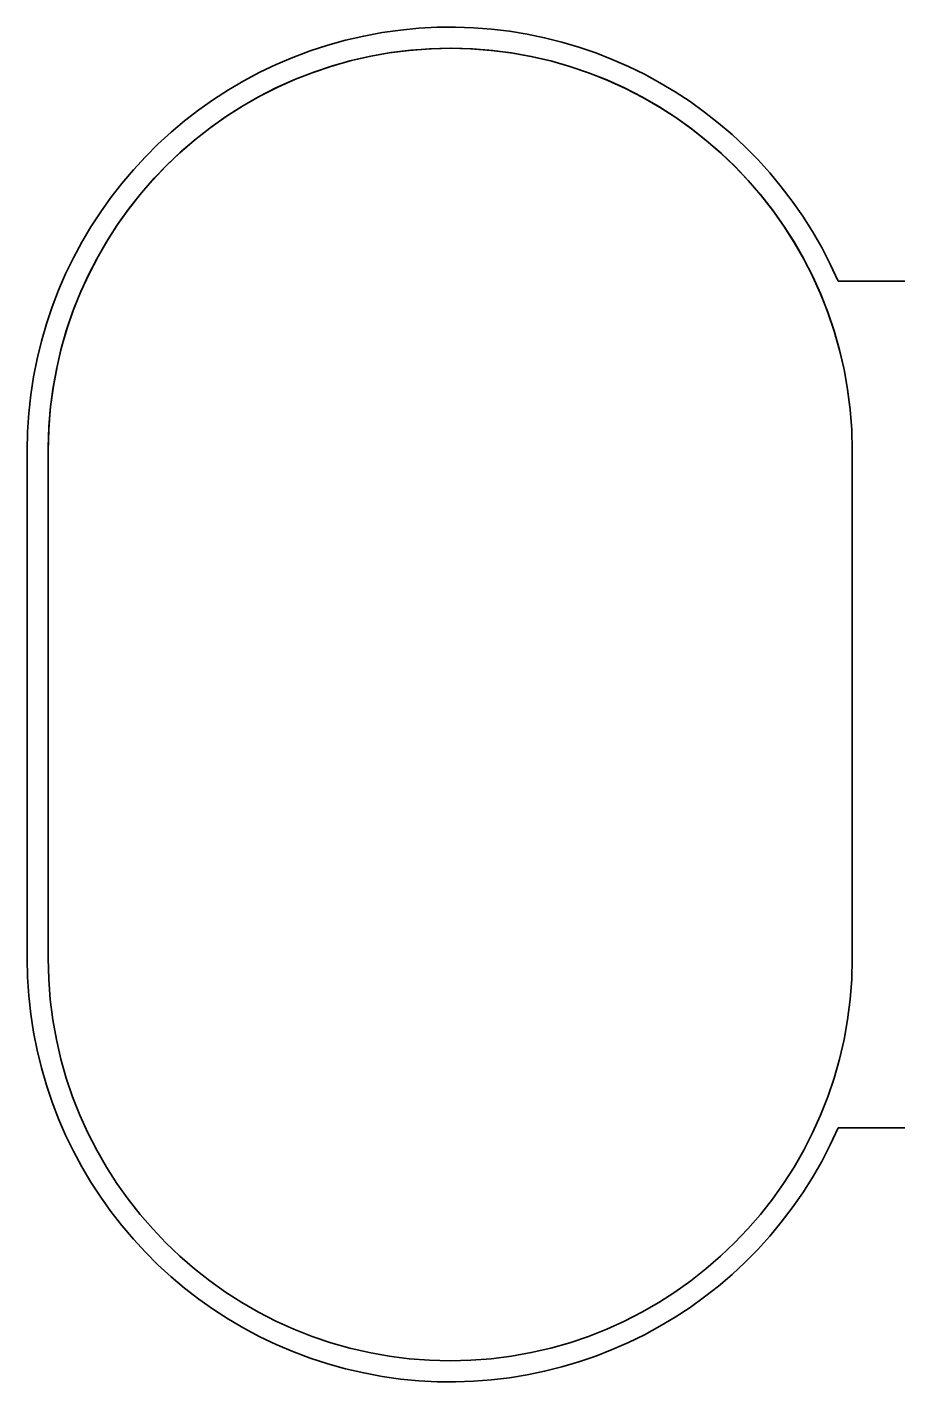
# Model space of a CAD drawing. Extents: x -1051 to 2563, y -231 to 775.
# Drawn here: x -611.35 to -590.77, y -30.32 to 1.68 of the extents above; entities that cross this region are included whole.
import ezdxf

# ---------------------------------------------------------------- set-up
doc = ezdxf.new("R2010")
doc.units = 0

msp = doc.modelspace()

# ---------------------------------------------------------------- linework, layer by layer
at = {"color": 7, "lineweight": 35}
for p, q in [((-592.182, -4.317), (-569.347, -4.317)), ((-569.347, -4.317), (-592.182, -4.317)), ((-569.347, -24.317), (-592.182, -24.317))]:
    msp.add_line(p, q, dxfattribs=at)
at = {"color": 7, "lineweight": 35, "ltscale": 0.3}
for p, q in [((-611.347, -20.317), (-611.347, -8.317)), ((-611.347, -8.317), (-611.347, -20.317)), ((-610.847, -20.317), (-610.847, -8.317)), ((-591.847, -20.317), (-591.847, -8.317))]:
    msp.add_line(p, q, dxfattribs=at)
at = {"color": 7, "lineweight": 35, "ltscale": 0.1425}
for p, q in [((-591.847, -8.317), (-591.847, -14.017)), ((-591.847, -14.617), (-591.847, -20.317))]:
    msp.add_line(p, q, dxfattribs=at)
at = {"color": 7, "lineweight": 35}
for centre, radius, start, end in [((-601.347, -8.317), 10, 23.5782, 180), ((-601.347, -8.317), 10, 23.5782, 180), ((-601.347, -8.317), 9.5, 0, 180), ((-601.347, -8.317), 9.5, 0, 179.5524), ((-601.347, -20.317), 10, 180, 336.4218), ((-601.347, -20.317), 9.5, 180, 360), ((-601.347, -20.317), 9.5, 180, 360)]:
    msp.add_arc(centre, radius, start, end, dxfattribs=at)

doc.saveas('drawing.dxf')
